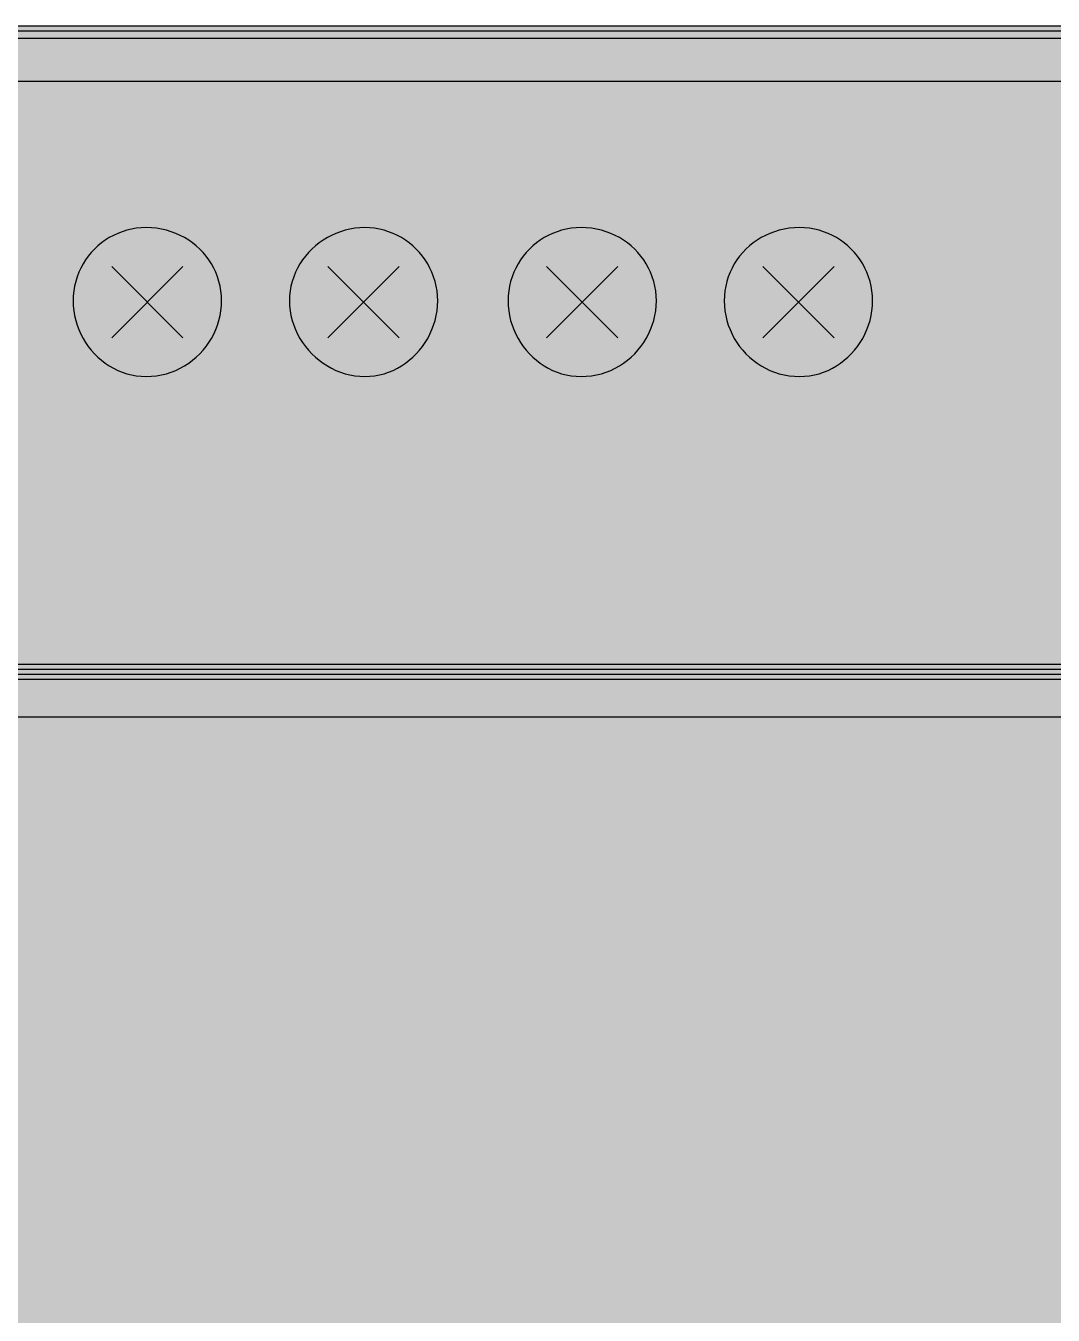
# Model space of a CAD drawing. Header units: millimetres. Extents: x 0 to 966, y -664 to 90.
# Drawn here: x 607.62 to 643.49, y -215 to -170 of the extents above; entities that cross this region are included whole.
import ezdxf

# ---------------------------------------------------------------- set-up
doc = ezdxf.new("R2010")
doc.units = ezdxf.units.MM
for name, color, linetype in [('HDL_BODY', 7, 'Continuous'), ('HDL_COLOUR', 7, 'Continuous'), ('HDL_DETAIL', 7, 'Continuous'), ('HDL_PRINT', 7, 'Continuous')]:
    doc.layers.add(name, color=color, linetype=linetype)

# ---------------------------------------------------------------- blocks, each defined once
blk = doc.blocks.new('M_R12.10.1_FRONT')
at = {"layer": 'HDL_BODY', "true_color": 0x202126}
blk.add_hatch(color=250, dxfattribs=at).paths.add_polyline_path([(0, 0), (216, 0), (216, 90), (0, 90)])
at = {"layer": 'HDL_BODY', "true_color": 0x2a2a30}
blk.add_hatch(color=250, dxfattribs=at).paths.add_polyline_path([(0.4, 20.52), (215.6, 20.52), (215.6, 68.31), (0.4, 68.31)])
at = {"layer": 'HDL_COLOUR', "true_color": 0x1a332c}
for points in [[(114.452, 80.402), (114.446, 80.577), (114.428, 80.749), (114.4, 80.917), (114.36, 81.081), (114.31, 81.24), (114.25, 81.396), (114.18, 81.546), (114.1, 81.69), (114.011, 81.829), (113.914, 81.962), (113.808, 82.088), (113.694, 82.207), (113.572, 82.319), (113.443, 82.423), (113.306, 82.519), (113.163, 82.607), (113.014, 82.685), (112.858, 82.755), (112.697, 82.814), (112.531, 82.864), (112.359, 82.903), (112.183, 82.932), (112.003, 82.949), (111.818, 82.955), (111.644, 82.949), (111.473, 82.932), (111.306, 82.903), (111.142, 82.864), (110.983, 82.814), (110.828, 82.755), (110.678, 82.685), (110.534, 82.607), (110.395, 82.519), (110.263, 82.423), (110.137, 82.319), (110.018, 82.207), (109.906, 82.088), (109.802, 81.962), (109.707, 81.829), (109.619, 81.69), (109.541, 81.546), (109.471, 81.396), (109.412, 81.24), (109.362, 81.081), (109.323, 80.917), (109.294, 80.749), (109.277, 80.577), (109.271, 80.402), (109.277, 80.227), (109.294, 80.054), (109.323, 79.884), (109.362, 79.717), (109.412, 79.554), (109.471, 79.395), (109.541, 79.241), (109.619, 79.091), (109.707, 78.947), (109.802, 78.809), (109.906, 78.678), (110.018, 78.553), (110.137, 78.436), (110.263, 78.326), (110.395, 78.225), (110.534, 78.132), (110.678, 78.049), (110.828, 77.975), (110.983, 77.911), (111.142, 77.858), (111.306, 77.816), (111.473, 77.785), (111.644, 77.767), (111.818, 77.76), (112.003, 77.767), (112.183, 77.785), (112.359, 77.816), (112.531, 77.858), (112.697, 77.911), (112.858, 77.975), (113.014, 78.049), (113.163, 78.132), (113.306, 78.225), (113.443, 78.326), (113.572, 78.436), (113.694, 78.553), (113.808, 78.678), (113.914, 78.809), (114.011, 78.947), (114.1, 79.091), (114.18, 79.241), (114.25, 79.395), (114.31, 79.554), (114.36, 79.717), (114.4, 79.884), (114.428, 80.054), (114.446, 80.227), (114.452, 80.402)], [(121.999, 80.402), (121.993, 80.577), (121.976, 80.749), (121.947, 80.917), (121.908, 81.081), (121.858, 81.24), (121.799, 81.396), (121.729, 81.546), (121.651, 81.69), (121.563, 81.829), (121.468, 81.962), (121.364, 82.088), (121.252, 82.207), (121.133, 82.319), (121.007, 82.423), (120.875, 82.519), (120.736, 82.607), (120.592, 82.685), (120.442, 82.755), (120.287, 82.814), (120.128, 82.864), (119.964, 82.903), (119.797, 82.932), (119.626, 82.949), (119.452, 82.955), (119.277, 82.949), (119.105, 82.932), (118.936, 82.903), (118.769, 82.864), (118.607, 82.814), (118.448, 82.755), (118.295, 82.685), (118.146, 82.607), (118.002, 82.519), (117.865, 82.423), (117.734, 82.319), (117.61, 82.207), (117.493, 82.088), (117.384, 81.962), (117.283, 81.829), (117.191, 81.69), (117.108, 81.546), (117.035, 81.396), (116.972, 81.24), (116.919, 81.081), (116.877, 80.917), (116.846, 80.749), (116.828, 80.577), (116.821, 80.402), (116.828, 80.227), (116.846, 80.054), (116.877, 79.884), (116.919, 79.717), (116.972, 79.554), (117.035, 79.395), (117.108, 79.241), (117.191, 79.091), (117.283, 78.947), (117.384, 78.809), (117.493, 78.678), (117.61, 78.553), (117.734, 78.436), (117.865, 78.326), (118.002, 78.225), (118.146, 78.132), (118.295, 78.049), (118.448, 77.975), (118.607, 77.911), (118.769, 77.858), (118.936, 77.816), (119.105, 77.785), (119.277, 77.767), (119.452, 77.76), (119.626, 77.767), (119.797, 77.785), (119.964, 77.816), (120.128, 77.858), (120.287, 77.911), (120.442, 77.975), (120.592, 78.049), (120.736, 78.132), (120.875, 78.225), (121.007, 78.326), (121.133, 78.436), (121.252, 78.553), (121.364, 78.678), (121.468, 78.809), (121.563, 78.947), (121.651, 79.091), (121.729, 79.241), (121.799, 79.395), (121.858, 79.554), (121.908, 79.717), (121.947, 79.884), (121.976, 80.054), (121.993, 80.227), (121.999, 80.402)], [(129.633, 80.402), (129.627, 80.577), (129.61, 80.749), (129.581, 80.917), (129.541, 81.081), (129.491, 81.24), (129.431, 81.396), (129.361, 81.546), (129.282, 81.69), (129.193, 81.829), (129.096, 81.962), (128.99, 82.088), (128.876, 82.207), (128.755, 82.319), (128.626, 82.423), (128.489, 82.519), (128.347, 82.607), (128.197, 82.685), (128.042, 82.755), (127.881, 82.814), (127.715, 82.864), (127.543, 82.903), (127.367, 82.932), (127.187, 82.949), (127.002, 82.955), (126.828, 82.949), (126.657, 82.932), (126.489, 82.903), (126.325, 82.864), (126.166, 82.814), (126.011, 82.755), (125.861, 82.685), (125.717, 82.607), (125.578, 82.519), (125.446, 82.423), (125.32, 82.319), (125.201, 82.207), (125.089, 82.088), (124.986, 81.962), (124.89, 81.829), (124.803, 81.69), (124.724, 81.546), (124.655, 81.396), (124.596, 81.24), (124.546, 81.081), (124.507, 80.917), (124.478, 80.749), (124.461, 80.577), (124.455, 80.402), (124.461, 80.227), (124.478, 80.054), (124.507, 79.884), (124.546, 79.717), (124.596, 79.554), (124.655, 79.395), (124.724, 79.241), (124.803, 79.091), (124.89, 78.947), (124.986, 78.809), (125.089, 78.678), (125.201, 78.553), (125.32, 78.436), (125.446, 78.326), (125.578, 78.225), (125.717, 78.132), (125.861, 78.049), (126.011, 77.975), (126.166, 77.911), (126.325, 77.858), (126.489, 77.816), (126.657, 77.785), (126.828, 77.767), (127.002, 77.76), (127.187, 77.767), (127.367, 77.785), (127.543, 77.816), (127.715, 77.858), (127.881, 77.911), (128.042, 77.975), (128.197, 78.049), (128.347, 78.132), (128.489, 78.225), (128.626, 78.326), (128.755, 78.436), (128.876, 78.553), (128.99, 78.678), (129.096, 78.809), (129.193, 78.947), (129.282, 79.091), (129.361, 79.241), (129.431, 79.395), (129.491, 79.554), (129.541, 79.717), (129.581, 79.884), (129.61, 80.054), (129.627, 80.227), (129.633, 80.402)], [(137.183, 80.402), (137.178, 80.577), (137.16, 80.749), (137.132, 80.917), (137.092, 81.081), (137.043, 81.24), (136.983, 81.396), (136.914, 81.546), (136.835, 81.69), (136.748, 81.829), (136.652, 81.962), (136.548, 82.088), (136.436, 82.207), (136.317, 82.319), (136.191, 82.423), (136.059, 82.519), (135.92, 82.607), (135.776, 82.685), (135.626, 82.755), (135.472, 82.814), (135.312, 82.864), (135.149, 82.903), (134.981, 82.932), (134.81, 82.949), (134.636, 82.955), (134.452, 82.949), (134.271, 82.932), (134.095, 82.903), (133.924, 82.864), (133.757, 82.814), (133.596, 82.755), (133.44, 82.685), (133.291, 82.607), (133.148, 82.519), (133.012, 82.423), (132.882, 82.319), (132.761, 82.207), (132.646, 82.088), (132.54, 81.962), (132.443, 81.829), (132.354, 81.69), (132.275, 81.546), (132.205, 81.396), (132.144, 81.24), (132.094, 81.081), (132.055, 80.917), (132.026, 80.749), (132.008, 80.577), (132.003, 80.402), (132.008, 80.227), (132.026, 80.054), (132.055, 79.884), (132.094, 79.717), (132.144, 79.554), (132.205, 79.395), (132.275, 79.241), (132.354, 79.091), (132.443, 78.947), (132.54, 78.809), (132.646, 78.678), (132.761, 78.553), (132.882, 78.436), (133.012, 78.326), (133.148, 78.225), (133.291, 78.132), (133.44, 78.049), (133.596, 77.975), (133.757, 77.911), (133.924, 77.858), (134.095, 77.816), (134.271, 77.785), (134.452, 77.767), (134.636, 77.76), (134.81, 77.767), (134.981, 77.785), (135.149, 77.816), (135.312, 77.858), (135.472, 77.911), (135.626, 77.975), (135.776, 78.049), (135.92, 78.132), (136.059, 78.225), (136.191, 78.326), (136.317, 78.436), (136.436, 78.553), (136.548, 78.678), (136.652, 78.809), (136.748, 78.947), (136.835, 79.091), (136.914, 79.241), (136.983, 79.395), (137.043, 79.554), (137.092, 79.717), (137.132, 79.884), (137.16, 80.054), (137.178, 80.227), (137.183, 80.402)]]:
    blk.add_hatch(color=250, dxfattribs=at).paths.add_polyline_path(points)
at = {"layer": 'HDL_COLOUR', "true_color": 0x9ea4a8}
for points in [[(113.674, 80.358), (113.659, 80.595), (113.613, 80.828), (113.536, 81.054), (113.432, 81.267), (113.3, 81.465), (113.143, 81.644), (112.965, 81.8), (112.768, 81.932), (112.555, 82.038), (112.33, 82.114), (112.098, 82.161), (111.861, 82.176), (111.624, 82.161), (111.392, 82.114), (111.167, 82.038), (110.954, 81.932), (110.757, 81.8), (110.579, 81.644), (110.423, 81.465), (110.291, 81.267), (110.186, 81.054), (110.11, 80.828), (110.063, 80.595), (110.048, 80.358), (110.063, 80.12), (110.11, 79.887), (110.186, 79.662), (110.291, 79.449), (110.423, 79.251), (110.579, 79.072), (110.757, 78.915), (110.954, 78.783), (111.167, 78.678), (111.392, 78.601), (111.624, 78.555), (111.861, 78.539), (112.098, 78.555), (112.33, 78.601), (112.555, 78.678), (112.768, 78.783), (112.965, 78.915), (113.143, 79.072), (113.3, 79.251), (113.432, 79.449), (113.536, 79.662), (113.613, 79.887), (113.659, 80.12)], [(121.223, 80.358), (121.207, 80.595), (121.161, 80.828), (121.085, 81.054), (120.98, 81.267), (120.848, 81.465), (120.692, 81.644), (120.514, 81.8), (120.316, 81.932), (120.104, 82.038), (119.879, 82.114), (119.647, 82.161), (119.41, 82.176), (119.174, 82.161), (118.941, 82.114), (118.717, 82.038), (118.504, 81.932), (118.307, 81.8), (118.129, 81.644), (117.973, 81.465), (117.841, 81.267), (117.736, 81.054), (117.66, 80.828), (117.614, 80.595), (117.598, 80.358), (117.614, 80.12), (117.66, 79.887), (117.736, 79.662), (117.841, 79.449), (117.973, 79.251), (118.129, 79.072), (118.307, 78.915), (118.504, 78.783), (118.717, 78.678), (118.941, 78.601), (119.174, 78.555), (119.41, 78.539), (119.647, 78.555), (119.879, 78.601), (120.104, 78.678), (120.316, 78.783), (120.514, 78.915), (120.692, 79.072), (120.848, 79.251), (120.98, 79.449), (121.085, 79.662), (121.161, 79.887), (121.207, 80.12)], [(128.856, 80.358), (128.841, 80.595), (128.794, 80.828), (128.718, 81.054), (128.613, 81.267), (128.482, 81.465), (128.325, 81.644), (128.147, 81.8), (127.95, 81.932), (127.737, 82.038), (127.513, 82.114), (127.28, 82.161), (127.044, 82.176), (126.807, 82.161), (126.575, 82.114), (126.35, 82.038), (126.138, 81.932), (125.941, 81.8), (125.762, 81.644), (125.606, 81.465), (125.474, 81.267), (125.37, 81.054), (125.293, 80.828), (125.247, 80.595), (125.232, 80.358), (125.247, 80.12), (125.293, 79.887), (125.37, 79.662), (125.474, 79.449), (125.606, 79.251), (125.762, 79.072), (125.941, 78.915), (126.138, 78.783), (126.35, 78.678), (126.575, 78.601), (126.807, 78.555), (127.044, 78.539), (127.28, 78.555), (127.513, 78.601), (127.737, 78.678), (127.95, 78.783), (128.147, 78.915), (128.325, 79.072), (128.482, 79.251), (128.613, 79.449), (128.718, 79.662), (128.794, 79.887), (128.841, 80.12)], [(136.406, 80.358), (136.391, 80.595), (136.345, 80.828), (136.268, 81.054), (136.163, 81.267), (136.032, 81.465), (135.875, 81.644), (135.697, 81.8), (135.5, 81.932), (135.287, 82.038), (135.062, 82.114), (134.83, 82.161), (134.593, 82.176), (134.356, 82.161), (134.124, 82.114), (133.899, 82.038), (133.686, 81.932), (133.489, 81.8), (133.311, 81.644), (133.154, 81.465), (133.023, 81.267), (132.918, 81.054), (132.842, 80.828), (132.795, 80.595), (132.78, 80.358), (132.795, 80.12), (132.842, 79.887), (132.918, 79.662), (133.023, 79.449), (133.154, 79.251), (133.311, 79.072), (133.489, 78.915), (133.686, 78.783), (133.899, 78.678), (134.124, 78.601), (134.356, 78.555), (134.593, 78.539), (134.83, 78.555), (135.062, 78.601), (135.287, 78.678), (135.5, 78.783), (135.697, 78.915), (135.875, 79.072), (136.032, 79.251), (136.163, 79.449), (136.268, 79.662), (136.345, 79.887), (136.391, 80.12)]]:
    blk.add_hatch(color=253, dxfattribs=at).paths.add_polyline_path(points)
at = {"layer": 'HDL_PRINT', "true_color": 0xdee1e9}
for points in [[(111.993, 82.955), (111.64, 82.955), (111.64, 85.598), (114.363, 85.598), (116.294, 83.66), (116.03, 83.395), (114.188, 85.244), (111.993, 85.244), (111.993, 82.955)], [(119.63, 82.955), (119.277, 82.955), (119.277, 85.244), (116.732, 85.244), (116.732, 85.598), (119.63, 85.598), (119.63, 82.955)], [(127.177, 82.955), (126.825, 82.955), (126.825, 85.598), (129.547, 85.598), (131.478, 83.66), (131.215, 83.395), (129.372, 85.244), (127.177, 85.244), (127.177, 82.955)], [(134.814, 82.955), (134.461, 82.955), (134.461, 85.244), (131.917, 85.244), (131.917, 85.598), (134.814, 85.598), (134.814, 82.955)], [(114.452, 75.558), (115.678, 77.671), (116.907, 75.558), (114.452, 75.558)], [(129.547, 75.558), (130.862, 77.671), (132.091, 75.558), (129.547, 75.558)], [(111.377, 75.558), (111.202, 75.558), (111.202, 76.791), (111.165, 76.786), (111.128, 76.774), (111.09, 76.756), (111.052, 76.737), (111.015, 76.72), (110.976, 76.707), (110.938, 76.702), (110.933, 76.67), (110.919, 76.645), (110.898, 76.625), (110.87, 76.606), (110.837, 76.585), (110.801, 76.56), (110.764, 76.527), (110.764, 76.791), (110.802, 76.796), (110.839, 76.81), (110.877, 76.832), (110.914, 76.86), (110.952, 76.893), (110.989, 76.929), (111.027, 76.967), (111.065, 77), (111.101, 77.025), (111.133, 77.046), (111.161, 77.065), (111.183, 77.085), (111.197, 77.11), (111.202, 77.142), (111.377, 77.142), (111.377, 75.558)], [(111.904, 75.911), (112.082, 75.998), (112.087, 75.961), (112.099, 75.923), (112.116, 75.885), (112.134, 75.848), (112.151, 75.81), (112.163, 75.771), (112.168, 75.733), (112.206, 75.701), (112.243, 75.678), (112.281, 75.663), (112.318, 75.654), (112.356, 75.649), (112.393, 75.647), (112.431, 75.647), (112.475, 75.653), (112.516, 75.669), (112.552, 75.69), (112.581, 75.711), (112.599, 75.727), (112.606, 75.733), (112.639, 75.771), (112.663, 75.81), (112.678, 75.848), (112.688, 75.885), (112.693, 75.923), (112.695, 75.961), (112.695, 75.998), (112.695, 76.036), (112.693, 76.074), (112.688, 76.111), (112.678, 76.149), (112.663, 76.186), (112.639, 76.224), (112.606, 76.262), (112.599, 76.269), (112.581, 76.285), (112.552, 76.307), (112.516, 76.328), (112.475, 76.345), (112.431, 76.351), (112.394, 76.351), (112.366, 76.348), (112.343, 76.34), (112.32, 76.325), (112.293, 76.3), (112.257, 76.262), (112.257, 76.438), (112.342, 76.438), (112.387, 76.444), (112.428, 76.461), (112.465, 76.482), (112.494, 76.504), (112.513, 76.52), (112.52, 76.527), (112.557, 76.56), (112.592, 76.585), (112.625, 76.606), (112.653, 76.625), (112.675, 76.645), (112.69, 76.67), (112.695, 76.702), (112.69, 76.74), (112.677, 76.778), (112.66, 76.816), (112.641, 76.853), (112.624, 76.891), (112.611, 76.929), (112.606, 76.967), (112.555, 76.967), (112.508, 76.967), (112.468, 76.967), (112.441, 76.967), (112.431, 76.967), (112.387, 76.967), (112.343, 76.967), (112.3, 76.967), (112.256, 76.967), (112.212, 76.967), (112.168, 76.967), (112.163, 76.929), (112.151, 76.891), (112.134, 76.853), (112.116, 76.816), (112.099, 76.778), (112.087, 76.74), (112.082, 76.702), (111.904, 76.702), (111.908, 76.764), (111.919, 76.819), (111.937, 76.868), (111.96, 76.911), (111.987, 76.951), (112.017, 76.988), (112.049, 77.022), (112.082, 77.056), (112.119, 77.088), (112.158, 77.111), (112.2, 77.126), (112.247, 77.135), (112.301, 77.14), (112.361, 77.142), (112.431, 77.142), (112.475, 77.142), (112.507, 77.142), (112.533, 77.142), (112.564, 77.142), (112.606, 77.142), (112.644, 77.11), (112.68, 77.085), (112.713, 77.065), (112.742, 77.046), (112.764, 77.025), (112.779, 77), (112.784, 76.967), (112.816, 76.929), (112.838, 76.891), (112.854, 76.853), (112.863, 76.816), (112.868, 76.778), (112.87, 76.74), (112.87, 76.702), (112.869, 76.695), (112.867, 76.676), (112.859, 76.648), (112.844, 76.612), (112.82, 76.571), (112.784, 76.527), (112.777, 76.52), (112.758, 76.504), (112.728, 76.482), (112.692, 76.461), (112.65, 76.444), (112.606, 76.438), (112.644, 76.405), (112.682, 76.381), (112.72, 76.36), (112.758, 76.342), (112.795, 76.321), (112.833, 76.295), (112.87, 76.262), (112.903, 76.224), (112.926, 76.186), (112.942, 76.149), (112.952, 76.111), (112.957, 76.074), (112.958, 76.036), (112.959, 75.998), (112.955, 75.936), (112.943, 75.881), (112.926, 75.832), (112.903, 75.789), (112.877, 75.75), (112.847, 75.714), (112.816, 75.68), (112.784, 75.647), (112.747, 75.614), (112.704, 75.582), (112.657, 75.551), (112.608, 75.524), (112.559, 75.502), (112.511, 75.484), (112.468, 75.473), (112.431, 75.469), (112.37, 75.473), (112.315, 75.484), (112.267, 75.502), (112.223, 75.524), (112.184, 75.551), (112.148, 75.582), (112.114, 75.614), (112.082, 75.647), (112.016, 75.684), (111.969, 75.722), (111.937, 75.759), (111.918, 75.797), (111.908, 75.835), (111.905, 75.873), (111.904, 75.911)], [(118.927, 75.469), (118.75, 75.469), (118.75, 76.791), (118.713, 76.753), (118.686, 76.725), (118.663, 76.702), (118.641, 76.68), (118.613, 76.653), (118.575, 76.616), (118.537, 76.611), (118.499, 76.598), (118.462, 76.581), (118.424, 76.562), (118.387, 76.544), (118.349, 76.532), (118.311, 76.527), (118.311, 76.702), (118.373, 76.735), (118.428, 76.768), (118.476, 76.801), (118.52, 76.834), (118.559, 76.867), (118.596, 76.9), (118.63, 76.933), (118.664, 76.967), (118.696, 76.972), (118.721, 76.986), (118.741, 77.008), (118.76, 77.037), (118.78, 77.069), (118.805, 77.105), (118.839, 77.142), (118.927, 77.142), (118.927, 75.469)], [(126.561, 75.558), (126.3, 75.558), (126.3, 76.791), (126.293, 76.785), (126.274, 76.768), (126.245, 76.747), (126.208, 76.725), (126.167, 76.709), (126.123, 76.702), (126.086, 76.665), (126.059, 76.638), (126.036, 76.615), (126.014, 76.593), (125.986, 76.565), (125.948, 76.527), (125.948, 76.791), (125.986, 76.796), (126.023, 76.81), (126.061, 76.832), (126.098, 76.86), (126.136, 76.893), (126.174, 76.929), (126.211, 76.967), (126.249, 77), (126.285, 77.025), (126.318, 77.046), (126.345, 77.065), (126.367, 77.085), (126.381, 77.11), (126.386, 77.142), (126.561, 77.142), (126.561, 75.558)], [(127.002, 75.911), (127.263, 75.998), (127.263, 75.933), (127.265, 75.884), (127.27, 75.848), (127.28, 75.819), (127.295, 75.794), (127.319, 75.767), (127.352, 75.733), (127.396, 75.697), (127.437, 75.673), (127.473, 75.658), (127.501, 75.65), (127.52, 75.647), (127.527, 75.647), (127.593, 75.652), (127.642, 75.664), (127.678, 75.681), (127.706, 75.699), (127.732, 75.716), (127.758, 75.728), (127.79, 75.733), (127.823, 75.772), (127.847, 75.812), (127.863, 75.855), (127.872, 75.902), (127.877, 75.956), (127.879, 76.017), (127.879, 76.087), (127.879, 76.124), (127.877, 76.161), (127.872, 76.199), (127.863, 76.237), (127.847, 76.275), (127.823, 76.313), (127.79, 76.351), (127.785, 76.383), (127.769, 76.406), (127.743, 76.421), (127.705, 76.431), (127.657, 76.436), (127.597, 76.437), (127.527, 76.438), (127.52, 76.437), (127.501, 76.434), (127.473, 76.427), (127.437, 76.412), (127.396, 76.388), (127.352, 76.351), (127.343, 76.351), (127.321, 76.346), (127.294, 76.332), (127.272, 76.306), (127.263, 76.262), (127.088, 76.262), (127.263, 77.142), (128.054, 77.142), (128.054, 76.967), (127.352, 76.967), (127.352, 76.527), (127.39, 76.56), (127.428, 76.583), (127.465, 76.599), (127.502, 76.609), (127.54, 76.614), (127.578, 76.616), (127.616, 76.616), (127.677, 76.612), (127.732, 76.601), (127.78, 76.583), (127.824, 76.56), (127.863, 76.533), (127.899, 76.503), (127.933, 76.471), (127.965, 76.438), (127.998, 76.405), (128.03, 76.371), (128.06, 76.335), (128.087, 76.296), (128.11, 76.252), (128.128, 76.203), (128.139, 76.149), (128.143, 76.087), (128.139, 76.025), (128.128, 75.97), (128.11, 75.921), (128.087, 75.878), (128.06, 75.838), (128.03, 75.801), (127.998, 75.767), (127.965, 75.733), (127.933, 75.678), (127.896, 75.629), (127.853, 75.587), (127.805, 75.551), (127.754, 75.521), (127.7, 75.498), (127.644, 75.482), (127.586, 75.472), (127.527, 75.469), (127.491, 75.473), (127.448, 75.484), (127.401, 75.502), (127.352, 75.524), (127.303, 75.551), (127.256, 75.582), (127.213, 75.614), (127.177, 75.647), (127.144, 75.684), (127.119, 75.722), (127.098, 75.759), (127.079, 75.797), (127.059, 75.835), (127.034, 75.873), (127.002, 75.911)], [(134.112, 75.558), (133.934, 75.558), (133.934, 76.791), (133.897, 76.785), (133.87, 76.768), (133.848, 76.747), (133.825, 76.725), (133.797, 76.709), (133.759, 76.702), (133.721, 76.67), (133.684, 76.645), (133.646, 76.625), (133.609, 76.606), (133.571, 76.585), (133.533, 76.56), (133.496, 76.527), (133.496, 76.791), (133.557, 76.795), (133.612, 76.806), (133.66, 76.823), (133.704, 76.845), (133.744, 76.872), (133.78, 76.902), (133.815, 76.933), (133.848, 76.967), (133.885, 77.005), (133.912, 77.033), (133.934, 77.055), (133.957, 77.078), (133.985, 77.105), (134.023, 77.142), (134.112, 77.142), (134.112, 75.558)], [(115.767, 72.74), (115.767, 73.091), (117.082, 73.091), (117.082, 71.947), (117.006, 71.897), (116.935, 71.851), (116.868, 71.81), (116.804, 71.772), (116.743, 71.738), (116.685, 71.706), (116.629, 71.677), (116.575, 71.649), (116.521, 71.622), (116.469, 71.596), (116.392, 71.569), (116.32, 71.543), (116.251, 71.518), (116.184, 71.495), (116.118, 71.473), (116.052, 71.455), (115.985, 71.439), (115.916, 71.428), (115.843, 71.42), (115.767, 71.418), (115.695, 71.42), (115.623, 71.426), (115.551, 71.437), (115.479, 71.453), (115.407, 71.473), (115.335, 71.497), (115.263, 71.525), (115.192, 71.558), (115.12, 71.595), (115.048, 71.637), (114.976, 71.682), (114.906, 71.709), (114.841, 71.739), (114.78, 71.774), (114.724, 71.814), (114.671, 71.857), (114.624, 71.906), (114.581, 71.958), (114.542, 72.015), (114.507, 72.076), (114.477, 72.141), (114.452, 72.211), (114.427, 72.283), (114.404, 72.355), (114.381, 72.428), (114.359, 72.5), (114.339, 72.572), (114.321, 72.644), (114.305, 72.716), (114.292, 72.788), (114.282, 72.861), (114.276, 72.933), (114.274, 73.005), (114.276, 73.079), (114.282, 73.156), (114.292, 73.235), (114.305, 73.315), (114.321, 73.394), (114.339, 73.472), (114.359, 73.547), (114.381, 73.618), (114.404, 73.684), (114.427, 73.743), (114.452, 73.795), (114.477, 73.867), (114.507, 73.939), (114.542, 74.008), (114.581, 74.076), (114.624, 74.14), (114.671, 74.2), (114.724, 74.255), (114.78, 74.305), (114.841, 74.349), (114.906, 74.385), (114.976, 74.414), (115.048, 74.437), (115.12, 74.46), (115.192, 74.483), (115.263, 74.504), (115.335, 74.524), (115.407, 74.542), (115.479, 74.558), (115.551, 74.571), (115.623, 74.581), (115.695, 74.587), (115.767, 74.589), (115.852, 74.589), (115.93, 74.588), (116.004, 74.586), (116.073, 74.581), (116.139, 74.574), (116.202, 74.562), (116.262, 74.547), (116.322, 74.526), (116.38, 74.5), (116.436, 74.471), (116.486, 74.441), (116.531, 74.409), (116.571, 74.376), (116.607, 74.339), (116.641, 74.299), (116.673, 74.254), (116.703, 74.204), (116.732, 74.149), (116.785, 74.116), (116.826, 74.078), (116.859, 74.034), (116.885, 73.987), (116.907, 73.935), (116.927, 73.881), (116.947, 73.825), (116.969, 73.767), (116.996, 73.709), (116.644, 73.62), (116.615, 73.657), (116.593, 73.7), (116.574, 73.748), (116.557, 73.797), (116.541, 73.846), (116.522, 73.893), (116.498, 73.937), (116.469, 73.974), (116.431, 74.011), (116.393, 74.046), (116.356, 74.079), (116.318, 74.107), (116.281, 74.129), (116.243, 74.144), (116.205, 74.149), (116.143, 74.178), (116.088, 74.201), (116.036, 74.216), (115.986, 74.227), (115.936, 74.233), (115.884, 74.237), (115.829, 74.238), (115.767, 74.238), (115.701, 74.238), (115.637, 74.237), (115.574, 74.233), (115.514, 74.227), (115.459, 74.216), (115.409, 74.201), (115.365, 74.178), (115.328, 74.149), (115.267, 74.145), (115.212, 74.134), (115.163, 74.116), (115.12, 74.094), (115.08, 74.067), (115.044, 74.037), (115.009, 74.006), (114.976, 73.974), (114.944, 73.94), (114.912, 73.905), (114.883, 73.869), (114.856, 73.829), (114.834, 73.785), (114.816, 73.737), (114.805, 73.682), (114.801, 73.62), (114.775, 73.561), (114.754, 73.502), (114.739, 73.441), (114.727, 73.378), (114.72, 73.312), (114.716, 73.243), (114.713, 73.169), (114.712, 73.09), (114.712, 73.005), (114.712, 72.92), (114.713, 72.841), (114.716, 72.767), (114.72, 72.697), (114.727, 72.631), (114.739, 72.567), (114.754, 72.506), (114.775, 72.446), (114.801, 72.387), (114.834, 72.328), (114.872, 72.271), (114.915, 72.214), (114.963, 72.16), (115.014, 72.109), (115.068, 72.061), (115.124, 72.018), (115.181, 71.98), (115.24, 71.947), (115.298, 71.921), (115.356, 71.901), (115.415, 71.886), (115.474, 71.875), (115.533, 71.868), (115.591, 71.864), (115.65, 71.861), (115.708, 71.861), (115.767, 71.86), (115.825, 71.861), (115.883, 71.861), (115.942, 71.864), (116, 71.868), (116.059, 71.875), (116.117, 71.886), (116.176, 71.901), (116.235, 71.921), (116.294, 71.947), (116.356, 71.951), (116.41, 71.962), (116.459, 71.979), (116.502, 72.002), (116.541, 72.029), (116.577, 72.058), (116.611, 72.09), (116.644, 72.122), (116.644, 72.74), (115.767, 72.74)], [(129.633, 71.507), (129.633, 74.5), (130.074, 74.5), (130.074, 73.269), (131.653, 73.269), (131.653, 74.5), (132.003, 74.5), (132.003, 71.507), (131.653, 71.507), (131.653, 72.916), (130.074, 72.916), (130.074, 71.507), (129.633, 71.507)]]:
    blk.add_hatch(color=254, dxfattribs=at).paths.add_polyline_path(points)
h = blk.add_hatch(color=254, dxfattribs=at)
h.paths.add_polyline_path([(120.068, 75.469), (120.068, 75.911), (119.366, 75.911), (119.366, 76.087), (120.154, 77.142), (120.332, 77.142), (120.332, 76.087), (120.506, 76.087), (120.506, 75.911), (120.332, 75.911), (120.332, 75.469), (120.068, 75.469)])
h.paths.add_polyline_path([(120.068, 76.087), (120.068, 76.791), (119.63, 76.087), (120.068, 76.087)])
h = blk.add_hatch(color=254, dxfattribs=at)
h.paths.add_polyline_path([(135.691, 76.791), (135.516, 76.702), (135.478, 76.746), (135.453, 76.787), (135.438, 76.823), (135.43, 76.852), (135.427, 76.871), (135.427, 76.877), (135.389, 76.91), (135.351, 76.934), (135.314, 76.95), (135.276, 76.96), (135.239, 76.964), (135.201, 76.966), (135.163, 76.967), (135.153, 76.967), (135.126, 76.967), (135.087, 76.967), (135.04, 76.967), (134.988, 76.967), (134.984, 76.929), (134.971, 76.891), (134.954, 76.853), (134.935, 76.816), (134.917, 76.778), (134.905, 76.74), (134.9, 76.702), (134.868, 76.665), (134.845, 76.626), (134.83, 76.583), (134.82, 76.536), (134.816, 76.483), (134.814, 76.421), (134.814, 76.351), (134.846, 76.388), (134.87, 76.424), (134.891, 76.457), (134.909, 76.485), (134.93, 76.507), (134.955, 76.522), (134.988, 76.527), (135.025, 76.532), (135.063, 76.544), (135.1, 76.562), (135.138, 76.581), (135.176, 76.598), (135.214, 76.611), (135.252, 76.616), (135.285, 76.612), (135.318, 76.601), (135.354, 76.583), (135.394, 76.56), (135.437, 76.533), (135.485, 76.503), (135.54, 76.471), (135.602, 76.438), (135.635, 76.396), (135.658, 76.345), (135.674, 76.29), (135.684, 76.234), (135.688, 76.179), (135.69, 76.129), (135.691, 76.087), (135.69, 76.017), (135.688, 75.956), (135.684, 75.902), (135.674, 75.855), (135.658, 75.812), (135.635, 75.772), (135.602, 75.733), (135.597, 75.701), (135.583, 75.676), (135.561, 75.656), (135.533, 75.637), (135.5, 75.617), (135.465, 75.591), (135.427, 75.558), (135.389, 75.553), (135.351, 75.54), (135.314, 75.523), (135.276, 75.504), (135.239, 75.486), (135.201, 75.474), (135.163, 75.469), (135.102, 75.473), (135.047, 75.484), (134.999, 75.502), (134.955, 75.524), (134.916, 75.551), (134.88, 75.582), (134.846, 75.614), (134.814, 75.647), (134.766, 75.7), (134.727, 75.753), (134.697, 75.807), (134.674, 75.863), (134.658, 75.921), (134.647, 75.982), (134.641, 76.046), (134.637, 76.113), (134.636, 76.185), (134.636, 76.262), (134.639, 76.363), (134.646, 76.454), (134.658, 76.537), (134.673, 76.612), (134.692, 76.681), (134.713, 76.745), (134.736, 76.804), (134.761, 76.86), (134.787, 76.914), (134.814, 76.967), (134.846, 77.019), (134.883, 77.059), (134.926, 77.09), (134.973, 77.112), (135.024, 77.127), (135.079, 77.135), (135.135, 77.14), (135.193, 77.142), (135.252, 77.142), (135.289, 77.142), (135.326, 77.14), (135.364, 77.135), (135.402, 77.126), (135.44, 77.111), (135.478, 77.088), (135.516, 77.056), (135.552, 77.018), (135.588, 76.979), (135.621, 76.941), (135.649, 76.903), (135.671, 76.866), (135.685, 76.828), (135.691, 76.791)])
h.paths.add_polyline_path([(134.9, 76.087), (134.9, 76.043), (134.9, 75.998), (134.9, 75.955), (134.9, 75.911), (134.9, 75.867), (134.9, 75.822), (134.988, 75.733), (135.031, 75.697), (135.072, 75.673), (135.108, 75.658), (135.137, 75.65), (135.156, 75.647), (135.163, 75.647), (135.201, 75.652), (135.239, 75.664), (135.276, 75.681), (135.314, 75.699), (135.351, 75.716), (135.389, 75.728), (135.427, 75.733), (135.432, 75.771), (135.445, 75.81), (135.462, 75.848), (135.481, 75.885), (135.498, 75.923), (135.511, 75.961), (135.516, 75.998), (135.511, 76.068), (135.498, 76.129), (135.481, 76.182), (135.462, 76.23), (135.445, 76.273), (135.432, 76.313), (135.427, 76.351), (135.389, 76.356), (135.351, 76.368), (135.314, 76.385), (135.276, 76.404), (135.239, 76.42), (135.201, 76.433), (135.163, 76.438), (135.119, 76.431), (135.078, 76.415), (135.043, 76.394), (135.014, 76.374), (134.995, 76.358), (134.988, 76.351), (134.956, 76.313), (134.932, 76.275), (134.916, 76.237), (134.907, 76.199), (134.902, 76.161), (134.9, 76.124), (134.9, 76.087)])
at = {"layer": 'HDL_DETAIL', "color": 251, "true_color": 0x52555c}
for points in [[(0, 89.823), (216, 89.823), (216, 0), (0, 0), (0, 89.823)], [(0.351, 89.999), (215.91, 89.999), (215.91, 0.177), (0.351, 0.177), (0.351, 89.999)], [(114.452, 80.402), (114.446, 80.577), (114.428, 80.749), (114.4, 80.917), (114.36, 81.081), (114.31, 81.24), (114.25, 81.396), (114.18, 81.546), (114.1, 81.69), (114.011, 81.829), (113.914, 81.962), (113.808, 82.088), (113.694, 82.207), (113.572, 82.319), (113.443, 82.423), (113.306, 82.519), (113.163, 82.607), (113.014, 82.685), (112.858, 82.755), (112.697, 82.814), (112.531, 82.864), (112.359, 82.903), (112.183, 82.932), (112.003, 82.949), (111.818, 82.955), (111.644, 82.949), (111.473, 82.932), (111.306, 82.903), (111.142, 82.864), (110.983, 82.814), (110.828, 82.755), (110.678, 82.685), (110.534, 82.607), (110.395, 82.519), (110.263, 82.423), (110.137, 82.319), (110.018, 82.207), (109.906, 82.088), (109.802, 81.962), (109.707, 81.829), (109.619, 81.69), (109.541, 81.546), (109.471, 81.396), (109.412, 81.24), (109.362, 81.081), (109.323, 80.917), (109.294, 80.749), (109.277, 80.577), (109.271, 80.402), (109.277, 80.227), (109.294, 80.054), (109.323, 79.884), (109.362, 79.717), (109.412, 79.554), (109.471, 79.395), (109.541, 79.241), (109.619, 79.091), (109.707, 78.947), (109.802, 78.809), (109.906, 78.678), (110.018, 78.553), (110.137, 78.436), (110.263, 78.326), (110.395, 78.225), (110.534, 78.132), (110.678, 78.049), (110.828, 77.975), (110.983, 77.911), (111.142, 77.858), (111.306, 77.816), (111.473, 77.785), (111.644, 77.767), (111.818, 77.76), (112.003, 77.767), (112.183, 77.785), (112.359, 77.816), (112.531, 77.858), (112.697, 77.911), (112.858, 77.975), (113.014, 78.049), (113.163, 78.132), (113.306, 78.225), (113.443, 78.326), (113.572, 78.436), (113.694, 78.553), (113.808, 78.678), (113.914, 78.809), (114.011, 78.947), (114.1, 79.091), (114.18, 79.241), (114.25, 79.395), (114.31, 79.554), (114.36, 79.717), (114.4, 79.884), (114.428, 80.054), (114.446, 80.227), (114.452, 80.402)], [(121.999, 80.402), (121.993, 80.577), (121.976, 80.749), (121.947, 80.917), (121.908, 81.081), (121.858, 81.24), (121.799, 81.396), (121.729, 81.546), (121.651, 81.69), (121.563, 81.829), (121.468, 81.962), (121.364, 82.088), (121.252, 82.207), (121.133, 82.319), (121.007, 82.423), (120.875, 82.519), (120.736, 82.607), (120.592, 82.685), (120.442, 82.755), (120.287, 82.814), (120.128, 82.864), (119.964, 82.903), (119.797, 82.932), (119.626, 82.949), (119.452, 82.955), (119.277, 82.949), (119.105, 82.932), (118.936, 82.903), (118.769, 82.864), (118.607, 82.814), (118.448, 82.755), (118.295, 82.685), (118.146, 82.607), (118.002, 82.519), (117.865, 82.423), (117.734, 82.319), (117.61, 82.207), (117.493, 82.088), (117.384, 81.962), (117.283, 81.829), (117.191, 81.69), (117.108, 81.546), (117.035, 81.396), (116.972, 81.24), (116.919, 81.081), (116.877, 80.917), (116.846, 80.749), (116.828, 80.577), (116.821, 80.402), (116.828, 80.227), (116.846, 80.054), (116.877, 79.884), (116.919, 79.717), (116.972, 79.554), (117.035, 79.395), (117.108, 79.241), (117.191, 79.091), (117.283, 78.947), (117.384, 78.809), (117.493, 78.678), (117.61, 78.553), (117.734, 78.436), (117.865, 78.326), (118.002, 78.225), (118.146, 78.132), (118.295, 78.049), (118.448, 77.975), (118.607, 77.911), (118.769, 77.858), (118.936, 77.816), (119.105, 77.785), (119.277, 77.767), (119.452, 77.76), (119.626, 77.767), (119.797, 77.785), (119.964, 77.816), (120.128, 77.858), (120.287, 77.911), (120.442, 77.975), (120.592, 78.049), (120.736, 78.132), (120.875, 78.225), (121.007, 78.326), (121.133, 78.436), (121.252, 78.553), (121.364, 78.678), (121.468, 78.809), (121.563, 78.947), (121.651, 79.091), (121.729, 79.241), (121.799, 79.395), (121.858, 79.554), (121.908, 79.717), (121.947, 79.884), (121.976, 80.054), (121.993, 80.227), (121.999, 80.402)], [(129.633, 80.402), (129.627, 80.577), (129.61, 80.749), (129.581, 80.917), (129.541, 81.081), (129.491, 81.24), (129.431, 81.396), (129.361, 81.546), (129.282, 81.69), (129.193, 81.829), (129.096, 81.962), (128.99, 82.088), (128.876, 82.207), (128.755, 82.319), (128.626, 82.423), (128.489, 82.519), (128.347, 82.607), (128.197, 82.685), (128.042, 82.755), (127.881, 82.814), (127.715, 82.864), (127.543, 82.903), (127.367, 82.932), (127.187, 82.949), (127.002, 82.955), (126.828, 82.949), (126.657, 82.932), (126.489, 82.903), (126.325, 82.864), (126.166, 82.814), (126.011, 82.755), (125.861, 82.685), (125.717, 82.607), (125.578, 82.519), (125.446, 82.423), (125.32, 82.319), (125.201, 82.207), (125.089, 82.088), (124.986, 81.962), (124.89, 81.829), (124.803, 81.69), (124.724, 81.546), (124.655, 81.396), (124.596, 81.24), (124.546, 81.081), (124.507, 80.917), (124.478, 80.749), (124.461, 80.577), (124.455, 80.402), (124.461, 80.227), (124.478, 80.054), (124.507, 79.884), (124.546, 79.717), (124.596, 79.554), (124.655, 79.395), (124.724, 79.241), (124.803, 79.091), (124.89, 78.947), (124.986, 78.809), (125.089, 78.678), (125.201, 78.553), (125.32, 78.436), (125.446, 78.326), (125.578, 78.225), (125.717, 78.132), (125.861, 78.049), (126.011, 77.975), (126.166, 77.911), (126.325, 77.858), (126.489, 77.816), (126.657, 77.785), (126.828, 77.767), (127.002, 77.76), (127.187, 77.767), (127.367, 77.785), (127.543, 77.816), (127.715, 77.858), (127.881, 77.911), (128.042, 77.975), (128.197, 78.049), (128.347, 78.132), (128.489, 78.225), (128.626, 78.326), (128.755, 78.436), (128.876, 78.553), (128.99, 78.678), (129.096, 78.809), (129.193, 78.947), (129.282, 79.091), (129.361, 79.241), (129.431, 79.395), (129.491, 79.554), (129.541, 79.717), (129.581, 79.884), (129.61, 80.054), (129.627, 80.227), (129.633, 80.402)], [(137.183, 80.402), (137.178, 80.577), (137.16, 80.749), (137.132, 80.917), (137.092, 81.081), (137.043, 81.24), (136.983, 81.396), (136.914, 81.546), (136.835, 81.69), (136.748, 81.829), (136.652, 81.962), (136.548, 82.088), (136.436, 82.207), (136.317, 82.319), (136.191, 82.423), (136.059, 82.519), (135.92, 82.607), (135.776, 82.685), (135.626, 82.755), (135.472, 82.814), (135.312, 82.864), (135.149, 82.903), (134.981, 82.932), (134.81, 82.949), (134.636, 82.955), (134.452, 82.949), (134.271, 82.932), (134.095, 82.903), (133.924, 82.864), (133.757, 82.814), (133.596, 82.755), (133.44, 82.685), (133.291, 82.607), (133.148, 82.519), (133.012, 82.423), (132.882, 82.319), (132.761, 82.207), (132.646, 82.088), (132.54, 81.962), (132.443, 81.829), (132.354, 81.69), (132.275, 81.546), (132.205, 81.396), (132.144, 81.24), (132.094, 81.081), (132.055, 80.917), (132.026, 80.749), (132.008, 80.577), (132.003, 80.402), (132.008, 80.227), (132.026, 80.054), (132.055, 79.884), (132.094, 79.717), (132.144, 79.554), (132.205, 79.395), (132.275, 79.241), (132.354, 79.091), (132.443, 78.947), (132.54, 78.809), (132.646, 78.678), (132.761, 78.553), (132.882, 78.436), (133.012, 78.326), (133.148, 78.225), (133.291, 78.132), (133.44, 78.049), (133.596, 77.975), (133.757, 77.911), (133.924, 77.858), (134.095, 77.816), (134.271, 77.785), (134.452, 77.767), (134.636, 77.76), (134.81, 77.767), (134.981, 77.785), (135.149, 77.816), (135.312, 77.858), (135.472, 77.911), (135.626, 77.975), (135.776, 78.049), (135.92, 78.132), (136.059, 78.225), (136.191, 78.326), (136.317, 78.436), (136.436, 78.553), (136.548, 78.678), (136.652, 78.809), (136.748, 78.947), (136.835, 79.091), (136.914, 79.241), (136.983, 79.395), (137.043, 79.554), (137.092, 79.717), (137.132, 79.884), (137.16, 80.054), (137.178, 80.227), (137.183, 80.402)], [(0, 67.545), (216, 67.545), (216, 22.28), (0, 22.28), (0, 67.545)], [(0.351, 67.722), (215.91, 67.722), (215.91, 22.456), (0.351, 22.456), (0.351, 67.722)]]:
    blk.add_lwpolyline(points, close=True, dxfattribs=at)
for points in [[(214.858, 89.559), (0.351, 89.559)], [(214.858, 89.559), (0.351, 89.559)], [(214.858, 89.559), (0.351, 89.559)], [(214.858, 89.559), (0.351, 89.559)], [(214.858, 89.559), (0.351, 89.559)], [(214.858, 89.559), (0.351, 89.559)], [(214.858, 89.559), (0.351, 89.559)], [(214.858, 89.559), (0.351, 89.559)], [(214.858, 89.559), (0.351, 89.559)], [(214.858, 89.559), (0.351, 89.559)], [(214.858, 89.559), (0.351, 89.559)], [(214.858, 89.559), (0.351, 89.559)], [(214.858, 89.559), (0.351, 89.559)], [(214.858, 89.559), (0.351, 89.559)], [(214.858, 89.559), (0.351, 89.559)], [(214.858, 89.559), (0.351, 89.559)], [(214.858, 89.559), (0.351, 89.559)], [(214.858, 89.559), (0.351, 89.559)], [(214.858, 89.559), (0.351, 89.559)], [(214.858, 89.559), (0.351, 89.559)], [(214.858, 89.559), (0.351, 89.559)], [(214.858, 88.061), (0.439, 88.061)], [(214.858, 88.061), (0.439, 88.061)], [(214.858, 88.061), (0.439, 88.061)], [(214.858, 88.061), (0.439, 88.061)], [(214.858, 88.061), (0.439, 88.061)], [(214.858, 88.061), (0.439, 88.061)], [(214.858, 88.061), (0.439, 88.061)], [(214.858, 88.061), (0.439, 88.061)], [(214.858, 88.061), (0.439, 88.061)], [(214.858, 88.061), (0.439, 88.061)], [(214.858, 88.061), (0.439, 88.061)], [(214.858, 88.061), (0.439, 88.061)], [(214.858, 88.061), (0.439, 88.061)], [(214.858, 88.061), (0.439, 88.061)], [(214.858, 88.061), (0.439, 88.061)], [(214.858, 88.061), (0.439, 88.061)], [(214.858, 88.061), (0.439, 88.061)], [(214.858, 88.061), (0.439, 88.061)], [(214.858, 88.061), (0.439, 88.061)], [(214.858, 88.061), (0.439, 88.061)], [(214.858, 88.061), (0.439, 88.061)], [(0.439, 67.367), (214.858, 67.367)], [(0.439, 67.367), (214.858, 67.367)], [(0.439, 67.367), (214.858, 67.367)], [(0.439, 67.367), (214.858, 67.367)], [(0.439, 67.367), (214.858, 67.367)], [(0.439, 67.367), (214.858, 67.367)], [(0.439, 67.367), (214.858, 67.367)], [(0.439, 67.367), (214.858, 67.367)], [(0.439, 67.367), (214.858, 67.367)], [(0.439, 67.367), (214.858, 67.367)], [(0.439, 67.367), (214.858, 67.367)], [(0.439, 67.367), (214.858, 67.367)], [(0.439, 67.367), (214.858, 67.367)], [(0.439, 67.367), (214.858, 67.367)], [(0.439, 67.367), (214.858, 67.367)], [(0.439, 67.367), (214.858, 67.367)], [(0.439, 67.367), (214.858, 67.367)], [(0.439, 67.367), (214.858, 67.367)], [(0.439, 67.367), (214.858, 67.367)], [(0.439, 67.367), (214.858, 67.367)], [(0.439, 67.367), (215.91, 67.367)], [(214.506, 67.191), (0.702, 67.191)], [(214.506, 67.191), (0.702, 67.191)], [(214.506, 67.191), (0.702, 67.191)], [(214.506, 67.191), (0.702, 67.191)], [(214.506, 67.191), (0.702, 67.191)], [(214.506, 67.191), (0.702, 67.191)], [(214.506, 67.191), (0.702, 67.191)], [(214.506, 67.191), (0.702, 67.191)], [(214.506, 67.191), (0.702, 67.191)], [(214.506, 67.191), (0.702, 67.191)], [(214.506, 67.191), (0.702, 67.191)], [(214.506, 67.191), (0.702, 67.191)], [(214.506, 67.191), (0.702, 67.191)], [(214.506, 67.191), (0.702, 67.191)], [(214.506, 67.191), (0.702, 67.191)], [(214.506, 67.191), (0.702, 67.191)], [(214.506, 67.191), (0.702, 67.191)], [(214.506, 67.191), (0.702, 67.191)], [(214.506, 67.191), (0.702, 67.191)], [(214.506, 67.191), (0.702, 67.191)], [(215.999, 67.191), (0.702, 67.191)], [(214.42, 65.872), (0.79, 65.872)], [(214.42, 65.872), (0.79, 65.872)], [(214.42, 65.872), (0.79, 65.872)], [(214.42, 65.872), (0.79, 65.872)], [(214.42, 65.872), (0.79, 65.872)], [(214.42, 65.872), (0.79, 65.872)], [(214.42, 65.872), (0.79, 65.872)], [(214.42, 65.872), (0.79, 65.872)], [(214.42, 65.872), (0.79, 65.872)], [(214.42, 65.872), (0.79, 65.872)], [(214.42, 65.872), (0.79, 65.872)], [(214.42, 65.872), (0.79, 65.872)], [(214.42, 65.872), (0.79, 65.872)], [(214.42, 65.872), (0.79, 65.872)], [(214.42, 65.872), (0.79, 65.872)], [(214.42, 65.872), (0.79, 65.872)], [(214.42, 65.872), (0.79, 65.872)], [(214.42, 65.872), (0.79, 65.872)], [(214.42, 65.872), (0.79, 65.872)], [(214.42, 65.872), (0.79, 65.872)], [(215.91, 65.872), (0.79, 65.872)]]:
    blk.add_lwpolyline(points, dxfattribs=at)
at = {"layer": 'HDL_DETAIL', "color": 250, "true_color": 0x25292b}
for points in [[(110.618, 79.111), (113.105, 81.605)], [(110.618, 81.605), (113.105, 79.111)], [(118.168, 79.111), (120.653, 81.605)], [(118.168, 81.605), (120.653, 79.111)], [(125.801, 79.111), (128.287, 81.605)], [(125.801, 81.605), (128.287, 79.111)], [(133.35, 79.111), (135.836, 81.605)], [(133.35, 81.605), (135.836, 79.111)]]:
    blk.add_lwpolyline(points, dxfattribs=at)

msp = doc.modelspace()

# ---------------------------------------------------------------- block references
msp.add_blockref('M_R12.10.1_FRONT', (500, -260))

doc.saveas('drawing.dxf')
